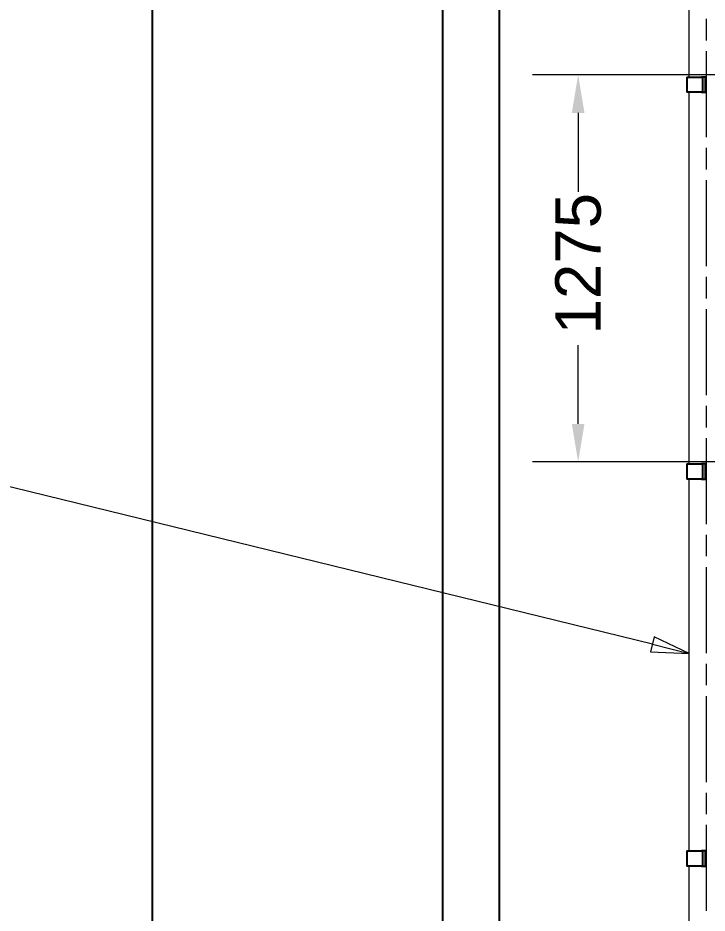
# Model space of a CAD drawing. Header units: millimetres. Extents: x -4172 to 126100, y -2 to 142133.
# Drawn here: x 14380 to 18925, y 17976 to 23876 of the extents above; entities that cross this region are included whole.
import ezdxf

# ---------------------------------------------------------------- set-up
doc = ezdxf.new("R2010")
doc.units = ezdxf.units.MM
doc.header["$LTSCALE"] = 100
doc.linetypes.add('CHAIN', pattern=[0.3543, 0.2362, -0.0295, 0.0591, -0.0295])
for name, color, linetype, lineweight in [('Centerline', 7, 'Continuous', 18), ('Dimension', 7, 'Continuous', 18), ('Hatch', 7, 'Continuous', 18), ('Symbol', 7, 'Continuous', 18), ('Visible', 7, 'Continuous', 25)]:
    doc.layers.add(name, color=color, linetype=linetype, lineweight=lineweight)
doc.layers.add('P_Biomass (BM)', color=150, linetype='Continuous', lineweight=18, true_color=0x007fff)
doc.styles.add('Title', font='arial.ttf')
doc.dimstyles.new('Default - Method 2b', dxfattribs={"dimscale": 100, "dimtxt": 3, "dimasz": 2.5, "dimexe": 3, "dimexo": 0.5, "dimgap": 0.7, "dimtad": 0, "dimtoh": 1, "dimdec": 1, "dimrnd": 1e-08, "dimtxsty": 'Title', "dimcen": 0.09, "dimdle": 10, "dimclrd": 256, "dimclre": 256, "dimclrt": 7, "dimadec": 0, "dimazin": 2, "dimtfac": 0.833333, "dimtdec": 1, "dimtmove": 0, "dimatfit": 3, "dimfxl": 1, "dimtolj": 1, "dimlwd": -1, "dimlwe": -1, "dimarcsym": 0})

# ---------------------------------------------------------------- blocks, each defined once
blk = doc.blocks.new('*D62')
at = {"layer": 'Defpoints', "color": 0, "transparency": 16777216}
for p in [(19555.3, 25933.8), (18921.5, 24785.8), (19555.3, 23850.8)]:
    blk.add_point(p, dxfattribs=at)
at = {"layer": 'Dimension', "transparency": 16777216}
for p, q in [((18921.5, 24835.8), (18921.5, 26233.8)), ((19555.3, 23900.8), (19555.3, 26233.8)), ((18671.5, 25933.8), (18421.5, 25933.8)), ((18921.5, 25933.8), (19555.3, 25933.8)), ((19805.3, 25933.8), (20055.3, 25933.8))]:
    blk.add_line(p, q, dxfattribs=at)
for points in [[(18671.5, 25975.5), (18671.5, 25892.1), (18921.5, 25933.8)], [(19805.3, 25975.5), (19805.3, 25892.1), (19555.3, 25933.8)]]:
    blk.add_solid(points, dxfattribs=at)
at = {"layer": 'Dimension', "color": 7, "transparency": 16777216, "insert": (18907.1, 26003.8), "char_height": 300, "attachment_point": 7, "style": 'Title'}
blk.add_mtext('\\A1;317', dxfattribs=at)
blk = doc.blocks.new('Balloon37')
at = {"layer": 'Symbol'}
for p, q in [((185.643, 197.473), (110.963, 215.752)), ((185.762, 197.958), (185.524, 196.987)), ((188.072, 196.878), (185.762, 197.958)), ((185.643, 197.473), (188.072, 196.878)), ((185.524, 196.987), (188.072, 196.878))]:
    blk.add_line(p, q, dxfattribs=at)
at = {"layer": 'Symbol', "flags": 128}
blk.add_lwpolyline([(185.524, 196.987), (188.072, 196.878), (185.762, 197.958), (185.524, 196.987)], dxfattribs=at)
at = {"layer": 'Symbol'}
blk.add_solid([(185.524, 196.987), (188.072, 196.878), (185.762, 197.958), (185.524, 196.987)], dxfattribs=at)
blk = doc.blocks.new('*D89')
at = {"layer": 'Defpoints', "color": 0, "transparency": 16777216}
for p in [(19149.3, 23499.8), (18074.6, 20949.8), (19149.3, 20949.8)]:
    blk.add_point(p, dxfattribs=at)
at = {"layer": 'Dimension', "transparency": 16777216}
for p, q in [((19099.3, 23499.8), (17774.6, 23499.8)), ((18074.6, 23249.8), (18074.6, 22729.8)), ((18074.6, 21199.8), (18074.6, 21719.9)), ((19099.3, 20949.8), (17774.6, 20949.8))]:
    blk.add_line(p, q, dxfattribs=at)
for points in [[(18032.9, 23249.8), (18116.3, 23249.8), (18074.6, 23499.8)], [(18032.9, 21199.8), (18116.3, 21199.8), (18074.6, 20949.8)]]:
    blk.add_solid(points, dxfattribs=at)
at = {"layer": 'Dimension', "color": 7, "transparency": 16777216, "insert": (18227.8, 21789.9), "char_height": 300, "attachment_point": 7, "rotation": 90, "style": 'Title'}
blk.add_mtext('\\A1;1275', dxfattribs=at)
blk = doc.blocks.new('*D96')
at = {"layer": 'Defpoints', "color": 0, "transparency": 16777216}
for p in [(9770, 24785.8), (18921.5, 24785.8), (18422.9, 14535.8)]:
    blk.add_point(p, dxfattribs=at)
at = {"layer": 'Dimension', "transparency": 16777216}
for p, q in [((18871.5, 24785.8), (9470, 24785.8)), ((9770, 24535.8), (9770, 20179.9)), ((9770, 14785.8), (9770, 19141.8)), ((18372.9, 14535.8), (9470, 14535.8))]:
    blk.add_line(p, q, dxfattribs=at)
for points in [[(9728.3, 24535.8), (9811.6, 24535.8), (9770, 24785.8)], [(9728.3, 14785.8), (9811.6, 14785.8), (9770, 14535.8)]]:
    blk.add_solid(points, dxfattribs=at)
at = {"layer": 'Dimension', "color": 7, "transparency": 16777216, "insert": (9923.1, 19211.8), "char_height": 300, "attachment_point": 7, "rotation": 90, "style": 'Title'}
blk.add_mtext('\\A1;5125', dxfattribs=at)

msp = doc.modelspace()

# ---------------------------------------------------------------- hatches: boundary and pattern name
at = {"layer": 'Hatch'}
h = msp.add_hatch(dxfattribs=at)
h.set_pattern_fill('ANSI31', color=256, scale=2540, angle=-14.999978, style=0)
h.set_pattern_definition([(30, (0, 0), (-158.75, 274.963), [])])
h.paths.add_polyline_path([(18894.81, 23385.84), (18914.24, 23385.84), (18914.24, 23485.84), (18894.81, 23485.84)])
h = msp.add_hatch(dxfattribs=at)
h.set_pattern_fill('ANSI31', color=256, scale=2540, angle=90.00021, style=0)
h.set_pattern_definition([(135.0002, (0, 0), (-224.5056, -224.5072), [])])
h.paths.add_polyline_path([(18894.81, 20835.84), (18914.24, 20835.84), (18914.24, 20935.84), (18894.81, 20935.84)])
h = msp.add_hatch(dxfattribs=at)
h.set_pattern_fill('ANSI31', color=256, scale=2540, angle=105.000246, style=0)
h.set_pattern_definition([(150.0002, (0, 0), (-158.749, -274.9637), [])])
h.paths.add_polyline_path([(18894.81, 18285.84), (18914.24, 18285.84), (18914.24, 18385.84), (18894.81, 18385.84)])

# ---------------------------------------------------------------- linework, layer by layer
at = {"layer": 'Centerline', "linetype": 'CHAIN', "ltscale": 23.990969}
msp.add_line((18921.46, 14589.84), (18921.46, 24785.84), dxfattribs=at)
at = {"layer": 'P_Biomass (BM)'}
for p, q in [((18807.16, 23485.84), (18807.16, 24535.84)), ((18807.16, 20935.84), (18807.16, 23385.84)), ((18807.16, 18385.84), (18807.16, 20835.84)), ((18807.16, 15835.84), (18807.16, 18285.84))]:
    msp.add_line(p, q, dxfattribs=at)
at = {"layer": 'Visible'}
for p, q in [((15267.85, 15892.16), (15267.85, 25495.84)), ((17181.92, 13752.13), (17181.92, 25495.84)), ((17555.77, 14120.39), (17555.77, 25495.84)), ((18791.16, 23485.84), (18887.62, 23485.84)), ((18791.16, 23485.84), (18791.16, 23385.84)), ((18894.81, 23485.84), (18887.62, 23485.84)), ((18914.24, 23485.84), (18894.81, 23485.84)), ((18894.81, 23485.84), (18894.81, 23385.84)), ((18914.24, 23385.84), (18914.24, 23485.84)), ((18887.62, 23385.84), (18791.16, 23385.84)), ((18887.62, 23385.84), (18894.81, 23385.84)), ((18894.81, 23385.84), (18914.24, 23385.84)), ((18791.16, 20935.84), (18887.62, 20935.84)), ((18791.16, 20935.84), (18791.16, 20835.84)), ((18894.81, 20935.84), (18887.62, 20935.84)), ((18914.24, 20935.84), (18894.81, 20935.84)), ((18894.81, 20935.84), (18894.81, 20835.84)), ((18914.24, 20835.84), (18914.24, 20935.84)), ((18887.62, 20835.84), (18791.16, 20835.84)), ((18887.62, 20835.84), (18894.81, 20835.84)), ((18894.81, 20835.84), (18914.24, 20835.84)), ((18791.16, 18385.84), (18887.62, 18385.84)), ((18791.16, 18385.84), (18791.16, 18285.84)), ((18894.81, 18385.84), (18887.62, 18385.84)), ((18914.24, 18385.84), (18894.81, 18385.84)), ((18894.81, 18385.84), (18894.81, 18285.84)), ((18914.24, 18285.84), (18914.24, 18385.84)), ((18887.62, 18285.84), (18791.16, 18285.84)), ((18887.62, 18285.84), (18894.81, 18285.84)), ((18894.81, 18285.84), (18914.24, 18285.84))]:
    msp.add_line(p, q, dxfattribs=at)

# ---------------------------------------------------------------- block references
at = {"layer": 'Symbol', "xscale": 100, "yscale": 100, "zscale": 100}
msp.add_blockref('Balloon37', (0, 0), dxfattribs=at)

# ---------------------------------------------------------------- dimensions: what is measured, and where the dimension line sits
at = {"layer": 'Dimension'}
dim = msp.add_linear_dim(base=(19555.29, 25933.8), p1=(18921.46, 24785.84), p2=(19555.29, 23850.84), dimstyle='Default - Method 2b', override={"dimgap": 0.7, "dimtad": 1, "dimtoh": 0, "dimdec": 0, "dimlfac": 0.5, "dimtol": 0, "dimlim": 0, "dimtp": 0, "dimtm": 0, "dimtdec": 1, "dimtofl": 1, "dimatfit": 1}, dxfattribs=at)
dim.commit()
dim.dimension.update_dxf_attribs({"geometry": '*D62', "text_midpoint": (19238.38, 25933.8), "dimtype": 160})
for base, p1, p2, picture, middle in [((9769.96, 24785.84), (18422.93, 14535.84), (18921.46, 24785.84), '*D96', (9769.96, 19660.84)), ((18074.62, 20949.84), (19149.26, 23499.84), (19149.26, 20949.84), '*D89', (18074.62, 22224.84))]:
    dim = msp.add_linear_dim(base=base, p1=p1, p2=p2, angle=90, dimstyle='Default - Method 2b', override={"dimgap": 0.7, "dimtoh": 0, "dimdec": 1, "dimlfac": 0.5, "dimtol": 0, "dimlim": 0, "dimtp": 0, "dimtm": 0, "dimtdec": 1, "dimtofl": 0, "dimatfit": 1}, dxfattribs=at)
    dim.commit()
    dim.dimension.update_dxf_attribs({"geometry": picture, "text_midpoint": middle, "dimtype": 160})

doc.saveas('drawing.dxf')
